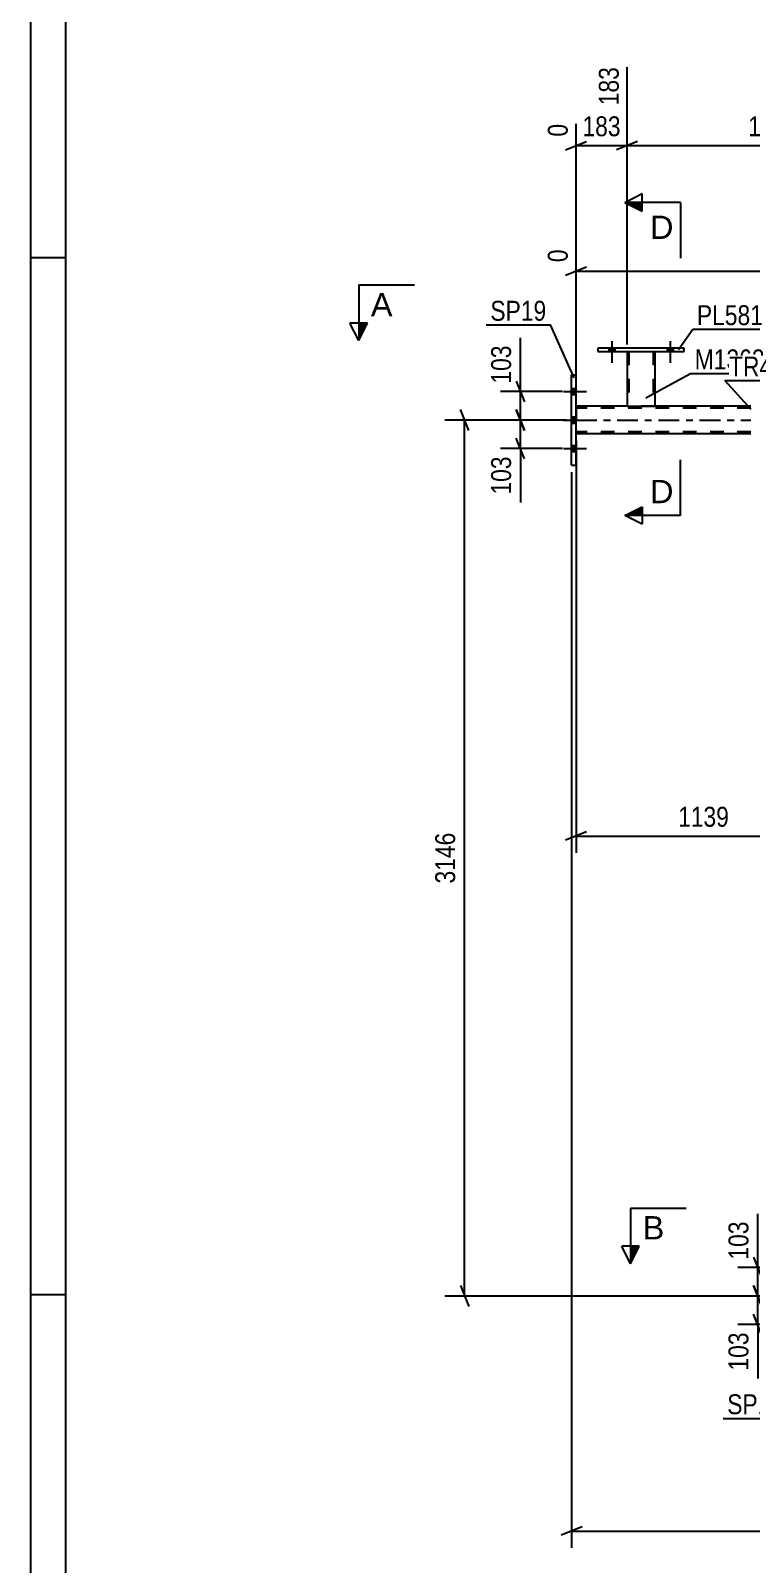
# Model space of a CAD drawing. Header units: millimetres. Extents: x -78 to 763, y -424 to 170.
# Drawn here: x -78.4 to 25.2, y -164.4 to 55.9 of the extents above; entities that cross this region are included whole.
import ezdxf

# ---------------------------------------------------------------- set-up
doc = ezdxf.new("R2010")
doc.units = ezdxf.units.MM
doc.linetypes.add('DXK_LINE_DOT2', pattern=[3.9198, 1.9599, -1.9599])
doc.linetypes.add('DXK_LINE_DOT3', pattern=[5.9187, 2.979, -0.9799, 0.9799, -0.9799])
doc.styles.add('Arial', font='ARIAL.TTF', dxfattribs={"height": 0.2})
doc.styles.add('Arial Narrow', font='ARIALN.TTF', dxfattribs={"height": 0.2})

# ---------------------------------------------------------------- blocks, each defined once
blk = doc.blocks.new('Unknown-814185653-1133')
at = {"color": 5, "linetype": 'Continuous'}
for p, q in [((-78.36, 170.32), (-78.36, -423.68)), ((-73.36, 165.32), (-73.36, -418.68)), ((-73.36, 23.32), (-78.36, 23.32)), ((-73.36, -125.68), (-78.36, -125.68))]:
    blk.add_line(p, q, dxfattribs=at)
blk = doc.blocks.new('Part-814185653-3781 - 3727')
at = {"color": 2, "linetype": 'Continuous'}
for p, q in [((-0.64, -6.5), (-0.64, 6.5)), ((-0.64, 6.5), (0, 6.5)), ((0, -6.5), (0, 6.5)), ((-0.64, -6.5), (0, -6.5))]:
    blk.add_line(p, q, dxfattribs=at)
blk = doc.blocks.new('Bolt-814185653-3729 - 3727')
at = {"linetype": 'Continuous'}
for points in [[(4.69, 9.84), (5.57, 9.84), (5.57, 10.32), (4.69, 10.32)], [(13.09, 9.84), (13.97, 9.84), (13.97, 10.32), (13.09, 10.32)]]:
    blk.add_hatch(color=1, dxfattribs=at).paths.add_polyline_path(points)
at = {"color": 1, "linetype": 'Continuous'}
for p, q in [((5.13, 11.32), (5.13, 8.2)), ((13.53, 11.32), (13.53, 8.2)), ((4.69, 10.32), (4.69, 9.84)), ((5.57, 10.32), (5.57, 9.84)), ((13.09, 10.32), (13.09, 9.84)), ((13.97, 10.32), (13.97, 9.84))]:
    blk.add_line(p, q, dxfattribs=at)
blk = doc.blocks.new('Bolt-814185653-3730 - 3727')
at = {"linetype": 'Continuous'}
for points in [[(4.69, 9.84), (5.57, 9.84), (5.57, 10.32), (4.69, 10.32)], [(13.09, 9.84), (13.97, 9.84), (13.97, 10.32), (13.09, 10.32)]]:
    blk.add_hatch(color=1, dxfattribs=at).paths.add_polyline_path(points)
at = {"color": 1, "linetype": 'Continuous'}
for p, q in [((5.13, 11.32), (5.13, 8.2)), ((13.53, 11.32), (13.53, 8.2)), ((4.69, 10.32), (4.69, 9.84)), ((5.57, 10.32), (5.57, 9.84)), ((13.09, 10.32), (13.09, 9.84)), ((13.97, 10.32), (13.97, 9.84))]:
    blk.add_line(p, q, dxfattribs=at)
blk = doc.blocks.new('Part-814185653-3735 - 3727')
at = {"color": 2, "linetype": 'Continuous'}
for p, q in [((3.13, 10.32), (3.13, 9.84)), ((15.53, 10.32), (3.13, 10.32)), ((3.13, 9.84), (15.53, 9.84)), ((15.53, 9.84), (15.53, 10.32))]:
    blk.add_line(p, q, dxfattribs=at)
blk = doc.blocks.new('Part-814185653-3750 - 3727')
at = {"color": 2, "linetype": 'Continuous'}
for p, q in [((7.33, 9.84), (7.33, 2)), ((11.33, 9.84), (11.33, 2)), ((7.33, 2), (11.33, 2))]:
    blk.add_line(p, q, dxfattribs=at)
at = {"color": 7, "linetype": 'DXK_LINE_DOT2'}
for p, q in [((7.33, 9.84), (11.33, 9.84)), ((7.33, 9.84), (7.33, 9.84)), ((7.33, 9.84), (7.33, 9.84)), ((7.57, 9.84), (7.57, 2)), ((11.09, 9.84), (11.09, 2)), ((11.33, 9.84), (11.33, 9.84)), ((11.33, 9.84), (11.33, 9.84)), ((11.03, 2), (11.07, 2)), ((11.03, 2), (11.07, 2)), ((11.07, 2), (11.09, 2)), ((11.07, 2), (11.09, 2))]:
    blk.add_line(p, q, dxfattribs=at)
blk = doc.blocks.new('Part-814185653-3938 - 3727')
at = {"color": 2, "linetype": 'Continuous'}
for p, q in [((7.33, 2), (0, 2)), ((25.13, 2), (11.33, 2)), ((25.13, -2), (0, -2))]:
    blk.add_line(p, q, dxfattribs=at)
at = {"color": 7, "linetype": 'DXK_LINE_DOT2'}
for p, q in [((0, 2), (0, -2)), ((25.13, 1.68), (0, 1.68)), ((11.33, 2), (7.33, 2)), ((25.13, -1.68), (0, -1.68))]:
    blk.add_line(p, q, dxfattribs=at)
at = {"color": 7, "linetype": 'DXK_LINE_DOT3'}
blk.add_line((0, 0), (25.13, 0), dxfattribs=at)
blk = doc.blocks.new('Bolt-814185653-4031 - 3727')
at = {"linetype": 'Continuous'}
for points in [[(0, 3.66), (0, 4.54), (-0.64, 4.54), (-0.64, 3.66)], [(0, 3.66), (0, 4.54), (-0.64, 4.54), (-0.64, 3.66)], [(0, 3.66), (0, 4.54), (-0.64, 4.54), (-0.64, 3.66)], [(0, -0.44), (0, 0.44), (-0.64, 0.44), (-0.64, -0.44)], [(0, -0.44), (0, 0.44), (-0.64, 0.44), (-0.64, -0.44)], [(0, -4.54), (0, -3.66), (-0.64, -3.66), (-0.64, -4.54)], [(0, -4.54), (0, -3.66), (-0.64, -3.66), (-0.64, -4.54)], [(0, -4.54), (0, -3.66), (-0.64, -3.66), (-0.64, -4.54)]]:
    blk.add_hatch(color=1, dxfattribs=at).paths.add_polyline_path(points)
at = {"color": 1, "linetype": 'Continuous'}
for p, q in [((-0.64, 4.54), (0, 4.54)), ((-0.64, 4.54), (0, 4.54)), ((-0.64, 4.54), (0, 4.54)), ((-1.8, 4.1), (1.52, 4.1)), ((-1.8, 4.1), (1.52, 4.1)), ((-1.8, 4.1), (1.52, 4.1)), ((-0.64, 3.66), (0, 3.66)), ((-0.64, 3.66), (0, 3.66)), ((-0.64, 3.66), (0, 3.66)), ((-1.8, 0), (1.52, 0)), ((-1.8, 0), (1.52, 0)), ((-0.64, 0.44), (0, 0.44)), ((-0.64, 0.44), (0, 0.44)), ((-0.64, -0.44), (0, -0.44)), ((-0.64, -0.44), (0, -0.44)), ((-1.8, -4.1), (1.52, -4.1)), ((-1.8, -4.1), (1.52, -4.1)), ((-1.8, -4.1), (1.52, -4.1)), ((-0.64, -3.66), (0, -3.66)), ((-0.64, -3.66), (0, -3.66)), ((-0.64, -3.66), (0, -3.66)), ((-0.64, -4.54), (0, -4.54)), ((-0.64, -4.54), (0, -4.54)), ((-0.64, -4.54), (0, -4.54))]:
    blk.add_line(p, q, dxfattribs=at)
blk = doc.blocks.new('StraightDimension-814185653-10141 - 3727')
at = {"color": 7, "linetype": 'Continuous'}
for p, q in [((25.51, -124.36), (26.71, -127.36)), ((34.16, -125.86), (23.26, -125.86)), ((26.11, -129.96), (26.11, -125.86)), ((33.59, -129.96), (23.26, -129.96)), ((26.71, -131.46), (25.51, -128.46))]:
    blk.add_line(p, q, dxfattribs=at)
at = {"color": 0}
blk.add_wipeout([(25.36, -130.48), (21.16, -130.48), (21.16, -137.17), (25.36, -137.17)], dxfattribs=at)
at = {"color": 7, "linetype": 'Continuous'}
blk.add_line((26.11, -129.96), (26.11, -137.69), dxfattribs=at)
blk.add_line((26.11, -129.96), (26.11, -137.69), dxfattribs=at)
at = {"color": 3, "style": 'Arial Narrow'}
blk.add_text('103', height=2.863, rotation=90.0002, dxfattribs=at).set_placement((24.76, -136.57))
blk = doc.blocks.new('StraightDimension-814185653-4795 - 3727')
at = {"color": 7, "linetype": 'Continuous'}
for p, q in [((-0.64, -7.5), (-0.64, -162.02)), ((0.86, -159.02), (-2.14, -160.22)), ((-0.64, -159.62), (662.15, -159.62))]:
    blk.add_line(p, q, dxfattribs=at)
blk = doc.blocks.new('StraightDimension-814185653-10140 - 3727')
at = {"color": 7, "linetype": 'Continuous'}
for p, q in [((25.51, -120.26), (26.71, -123.26)), ((33.59, -121.76), (23.26, -121.76)), ((26.11, -125.86), (26.11, -121.76)), ((26.71, -127.36), (25.51, -124.36)), ((34.16, -125.86), (23.26, -125.86))]:
    blk.add_line(p, q, dxfattribs=at)
at = {"color": 0}
blk.add_wipeout([(25.36, -114.55), (21.16, -114.55), (21.16, -121.23), (25.36, -121.23)], dxfattribs=at)
at = {"color": 7, "linetype": 'Continuous'}
blk.add_line((26.11, -121.76), (26.11, -114.03), dxfattribs=at)
blk.add_line((26.11, -121.76), (26.11, -114.03), dxfattribs=at)
at = {"color": 3, "style": 'Arial Narrow'}
blk.add_text('103', height=2.863, rotation=90.0002, dxfattribs=at).set_placement((24.76, -120.63))
blk = doc.blocks.new('StraightDimension-814185653-5145 - 3727')
at = {"color": 7, "linetype": 'Continuous'}
for p, q in [((-1.32, 0), (-10.84, 0)), ((-8.59, 1.5), (-7.39, -1.5)), ((-7.99, -4.1), (-7.99, 0)), ((-1.93, -4.1), (-10.84, -4.1)), ((-7.39, -5.6), (-8.59, -2.6))]:
    blk.add_line(p, q, dxfattribs=at)
at = {"color": 0}
blk.add_wipeout([(-8.74, -4.63), (-12.94, -4.63), (-12.94, -11.31), (-8.74, -11.31)], dxfattribs=at)
at = {"color": 7, "linetype": 'Continuous'}
blk.add_line((-7.99, -4.1), (-7.99, -11.83), dxfattribs=at)
blk.add_line((-7.99, -4.1), (-7.99, -11.83), dxfattribs=at)
at = {"color": 3, "style": 'Arial Narrow'}
blk.add_text('103', height=2.863, rotation=90.0002, dxfattribs=at).set_placement((-9.34, -10.71))
blk = doc.blocks.new('StraightDimension-814185653-5135 - 3727')
at = {"color": 7, "linetype": 'Continuous'}
for p, q in [((-8.59, 5.6), (-7.39, 2.6)), ((-1.93, 4.1), (-10.84, 4.1)), ((-7.99, 0), (-7.99, 4.1)), ((-1.32, 0), (-10.84, 0)), ((-7.39, -1.5), (-8.59, 1.5))]:
    blk.add_line(p, q, dxfattribs=at)
at = {"color": 0}
blk.add_wipeout([(-8.74, 11.31), (-12.94, 11.31), (-12.94, 4.62), (-8.74, 4.62)], dxfattribs=at)
at = {"color": 7, "linetype": 'Continuous'}
blk.add_line((-7.99, 4.1), (-7.99, 11.83), dxfattribs=at)
blk.add_line((-7.99, 4.1), (-7.99, 11.83), dxfattribs=at)
at = {"color": 3, "style": 'Arial Narrow'}
blk.add_text('103', height=2.863, rotation=90.0002, dxfattribs=at).set_placement((-9.34, 5.23))
blk = doc.blocks.new('StraightDimension-814185653-4534 - 3727')
at = {"color": 7, "linetype": 'Continuous'}
for p, q in [((-15.42, -1.5), (-16.62, 1.5)), ((-1.64, 0), (-18.87, 0)), ((-16.02, -125.86), (-16.02, 0)), ((-16.62, -124.36), (-15.42, -127.36)), ((34.99, -125.86), (-18.87, -125.86))]:
    blk.add_line(p, q, dxfattribs=at)
at = {"color": 0}
blk.add_wipeout([(-16.77, -58.67), (-20.97, -58.67), (-20.97, -67.19), (-16.77, -67.19)], dxfattribs=at)
at = {"color": 3, "style": 'Arial Narrow'}
blk.add_text('3146', height=2.863, rotation=90.0002, dxfattribs=at).set_placement((-17.37, -66.59))
blk = doc.blocks.new('StraightDimension-814185653-4817 - 3727')
at = {"color": 7, "linetype": 'Continuous'}
for p, q in [((70.64, -1), (70.64, 30)), ((0, 7.5), (0, 24.51)), ((1.5, 21.98), (-1.5, 20.78)), ((0, 21.38), (70.64, 21.38)), ((69.14, 20.78), (72.14, 21.98))]:
    blk.add_line(p, q, dxfattribs=at)
at = {"color": 0, "linetype": 'Continuous'}
for points in [[(70.04, 30.59), (65.84, 30.59), (65.84, 22.08), (70.04, 22.08)], [(-0.6, 25.11), (-4.8, 25.11), (-4.8, 22.08), (-0.6, 22.08)]]:
    blk.add_wipeout(points, dxfattribs=at)
at = {"color": 0}
blk.add_wipeout([(39.58, 22.13), (39.58, 26.33), (31.06, 26.33), (31.06, 22.13)], dxfattribs=at)
at = {"color": 3, "linetype": 'Continuous', "style": 'Arial Narrow'}
for s, height, p in [('1990', 2.863, (69.44, 22.68)), ('0', 2.86, (-1.2, 22.68))]:
    blk.add_text(s, height=height, rotation=90.0002, dxfattribs=at).set_placement(p)
at = {"color": 3, "style": 'Arial Narrow'}
blk.add_text('1990', height=2.863, dxfattribs=at).set_placement((31.66, 22.73))
blk = doc.blocks.new('StraightDimension-814185653-9964 - 3727')
at = {"color": 7, "linetype": 'Continuous'}
for p, q in [((7.33, 10.84), (7.33, 50.71)), ((0, 3), (0, 42.55)), ((-1.5, 38.82), (1.5, 40.02)), ((8.83, 40.02), (5.83, 38.82)), ((0, 39.42), (7.33, 39.42))]:
    blk.add_line(p, q, dxfattribs=at)
at = {"color": 0}
blk.add_wipeout([(7.01, 40.17), (7.01, 44.37), (0.32, 44.37), (0.32, 40.17)], dxfattribs=at)
at = {"color": 0, "linetype": 'Continuous'}
for points in [[(6.73, 51.31), (2.53, 51.31), (2.53, 44.62), (6.73, 44.62)], [(-0.6, 43.15), (-4.8, 43.15), (-4.8, 40.12), (-0.6, 40.12)]]:
    blk.add_wipeout(points, dxfattribs=at)
at = {"color": 3, "linetype": 'Continuous', "style": 'Arial Narrow'}
for s, height, p in [('183', 2.863, (6.13, 45.22)), ('0', 2.86, (-1.2, 40.72))]:
    blk.add_text(s, height=height, rotation=90.0002, dxfattribs=at).set_placement(p)
at = {"color": 3, "style": 'Arial Narrow'}
blk.add_text('183', height=2.863, dxfattribs=at).set_placement((0.92, 40.77))
blk = doc.blocks.new('StraightDimension-814185653-9963 - 3727')
at = {"color": 7, "linetype": 'Continuous'}
for p, q in [((7.33, 10.84), (7.33, 50.71)), ((49.47, 10.84), (49.47, 48.03)), ((8.83, 40.02), (5.83, 38.82)), ((47.97, 38.82), (50.97, 40.02)), ((7.33, 39.42), (49.47, 39.42))]:
    blk.add_line(p, q, dxfattribs=at)
at = {"color": 0, "linetype": 'Continuous'}
blk.add_wipeout([(48.87, 48.63), (44.67, 48.63), (44.67, 40.12), (48.87, 40.12)], dxfattribs=at)
at = {"color": 0}
blk.add_wipeout([(32.65, 40.17), (32.65, 44.37), (24.14, 44.37), (24.14, 40.17)], dxfattribs=at)
at = {"color": 3, "linetype": 'Continuous', "style": 'Arial Narrow'}
blk.add_text('1460', height=2.863, rotation=90.0002, dxfattribs=at).set_placement((48.27, 40.72))
at = {"color": 3, "style": 'Arial Narrow'}
blk.add_text('1277', height=2.863, dxfattribs=at).set_placement((24.74, 40.77))
blk = doc.blocks.new('StraightDimension-814185653-10162 - 3727')
at = {"color": 7, "linetype": 'Continuous'}
for p, q in [((0, -3), (0, -62.18)), ((36.63, -122.22), (36.63, -56.93)), ((1.5, -59.18), (-1.5, -60.38)), ((35.13, -60.38), (38.13, -59.18)), ((0, -59.78), (36.63, -59.78))]:
    blk.add_line(p, q, dxfattribs=at)
at = {"color": 0}
blk.add_wipeout([(22.57, -59.03), (22.57, -54.83), (14.06, -54.83), (14.06, -59.03)], dxfattribs=at)
at = {"color": 3, "style": 'Arial Narrow'}
blk.add_text('1139', height=2.863, dxfattribs=at).set_placement((14.66, -58.43))
blk = doc.blocks.new('Mark-814185653-3746 - 3727')
at = {"color": 0}
blk.add_wipeout([(27.1, 7.28), (27.1, 10.28), (17.05, 10.28), (17.05, 7.28)], dxfattribs=at)
blk.add_wipeout([(27.1, 7.28), (27.1, 10.28), (17.05, 10.28), (17.05, 7.28)], dxfattribs=at)
at = {"color": 30, "linetype": 'Continuous'}
for p, q in [((10.04, 3.17), (16.45, 6.68)), ((16.45, 6.68), (27.7, 6.68))]:
    blk.add_line(p, q, dxfattribs=at)
at = {"color": 3, "style": 'Arial Narrow'}
blk.add_text('M1362', height=2.863, dxfattribs=at).set_placement((17.05, 7.28))
blk = doc.blocks.new('Mark-814185653-3731 - 3727')
at = {"color": 0}
blk.add_wipeout([(26.87, 13.63), (26.87, 16.63), (17.36, 16.63), (17.36, 13.63)], dxfattribs=at)
blk.add_wipeout([(26.87, 13.63), (26.87, 16.63), (17.36, 16.63), (17.36, 13.63)], dxfattribs=at)
at = {"color": 30, "linetype": 'Continuous'}
for p, q in [((14.72, 10.14), (16.76, 13.03)), ((16.76, 13.03), (27.47, 13.03))]:
    blk.add_line(p, q, dxfattribs=at)
at = {"color": 3, "style": 'Arial Narrow'}
blk.add_text('PL581', height=2.863, dxfattribs=at).set_placement((17.36, 13.63))
blk = doc.blocks.new('SectionMark-814185653-5387 - 3727')
at = {"color": 6, "linetype": 'Continuous'}
for p, q in [((-31.23, 19.4), (-31.23, 11.4)), ((-31.23, 11.4), (-32.48, 13.9))]:
    blk.add_line(p, q, dxfattribs=at)
at = {"color": 0, "linetype": 'Continuous'}
blk.add_wipeout([(-26.37, 14.9), (-26.37, 18.4), (-29.48, 18.4), (-29.48, 14.9)], dxfattribs=at)
at = {"linetype": 'Continuous'}
blk.add_hatch(color=6, dxfattribs=at).paths.add_polyline_path([(-31.23, 13.9), (-29.98, 13.9), (-31.23, 11.4)])
at = {"color": 6, "linetype": 'Continuous'}
for p, q in [((-31.23, 19.4), (-23.23, 19.4)), ((-29.98, 13.9), (-32.48, 13.9)), ((-31.23, 11.4), (-29.98, 13.9))]:
    blk.add_line(p, q, dxfattribs=at)
at = {"color": 3, "linetype": 'Continuous', "style": 'Arial'}
blk.add_text('A', height=3.34, dxfattribs=at).set_placement((-29.48, 14.9))
blk = doc.blocks.new('Mark-814185653-3777 - 3727')
at = {"color": 0}
blk.add_wipeout([(-4.27, 14.26), (-4.27, 17.26), (-12.31, 17.26), (-12.31, 14.26)], dxfattribs=at)
blk.add_wipeout([(-4.27, 14.26), (-4.27, 17.26), (-12.31, 17.26), (-12.31, 14.26)], dxfattribs=at)
at = {"color": 30, "linetype": 'Continuous'}
for p in [(-12.91, 13.66), (-0.28, 6.06)]:
    blk.add_line(p, (-3.67, 13.66), dxfattribs=at)
at = {"color": 3, "style": 'Arial Narrow'}
blk.add_text('SP19', height=2.863, dxfattribs=at).set_placement((-12.31, 14.26))
blk = doc.blocks.new('Mark-814185653-3908 - 3727')
at = {"color": 0}
blk.add_wipeout([(29.76, -142.84), (29.76, -139.84), (21.72, -139.84), (21.72, -142.84)], dxfattribs=at)
blk.add_wipeout([(29.76, -142.84), (29.76, -139.84), (21.72, -139.84), (21.72, -142.84)], dxfattribs=at)
at = {"color": 30, "linetype": 'Continuous'}
for p in [(36.41, -131.78), (21.12, -143.44)]:
    blk.add_line(p, (30.36, -143.44), dxfattribs=at)
at = {"color": 3, "style": 'Arial Narrow'}
blk.add_text('SP19', height=2.863, dxfattribs=at).set_placement((21.72, -142.84))
blk = doc.blocks.new('Mark-814185653-3934 - 3727')
at = {"color": 0}
blk.add_wipeout([(31.84, 6.26), (31.84, 9.26), (21.98, 9.26), (21.98, 6.26)], dxfattribs=at)
blk.add_wipeout([(31.84, 6.26), (31.84, 9.26), (21.98, 9.26), (21.98, 6.26)], dxfattribs=at)
at = {"color": 30, "linetype": 'Continuous'}
for p, q in [((25.16, 1.52), (21.38, 5.66)), ((21.38, 5.66), (32.44, 5.66))]:
    blk.add_line(p, q, dxfattribs=at)
at = {"color": 3, "style": 'Arial Narrow'}
blk.add_text('TR428', height=2.863, dxfattribs=at).set_placement((21.98, 6.26))
blk = doc.blocks.new('SectionMark-814185653-5381 - 3727')
at = {"color": 6, "linetype": 'Continuous'}
for p, q in [((7.82, -113.22), (7.82, -121.22)), ((7.82, -121.22), (6.57, -118.72))]:
    blk.add_line(p, q, dxfattribs=at)
at = {"color": 0, "linetype": 'Continuous'}
blk.add_wipeout([(12.68, -117.72), (12.68, -114.22), (9.57, -114.22), (9.57, -117.72)], dxfattribs=at)
at = {"linetype": 'Continuous'}
blk.add_hatch(color=6, dxfattribs=at).paths.add_polyline_path([(7.82, -118.72), (9.07, -118.72), (7.82, -121.22)])
at = {"color": 6, "linetype": 'Continuous'}
for p, q in [((7.82, -113.22), (15.82, -113.22)), ((9.07, -118.72), (6.57, -118.72)), ((7.82, -121.22), (9.07, -118.72))]:
    blk.add_line(p, q, dxfattribs=at)
at = {"color": 3, "linetype": 'Continuous', "style": 'Arial'}
blk.add_text('B', height=3.34, dxfattribs=at).set_placement((9.57, -117.72))
blk = doc.blocks.new('SectionMark-814185653-5379 - 3727')
at = {"linetype": 'Continuous'}
for points in [[(9.5, 31.27), (9.5, 30.02), (7, 31.27)], [(9.5, -12.45), (9.5, -13.7), (7, -13.7)]]:
    blk.add_hatch(color=6, dxfattribs=at).paths.add_polyline_path(points)
at = {"color": 6, "linetype": 'Continuous'}
for p, q in [((7, 31.27), (9.5, 32.52)), ((15, 31.27), (7, 31.27)), ((7, 31.27), (9.5, 30.02)), ((9.5, 30.02), (9.5, 32.52)), ((7, -13.7), (9.5, -12.45)), ((9.5, -12.45), (9.5, -14.95)), ((15, -13.7), (7, -13.7)), ((9.5, -14.95), (7, -13.7))]:
    blk.add_line(p, q, dxfattribs=at)
at = {"color": 0, "linetype": 'Continuous'}
for points in [[(14, 26.02), (14, 29.52), (10.63, 29.52), (10.63, 26.02)], [(14, -11.95), (14, -8.45), (10.63, -8.45), (10.63, -11.95)]]:
    blk.add_wipeout(points, dxfattribs=at)
at = {"color": 6, "linetype": 'Continuous'}
for p, q in [((15, 31.27), (15, 23.27)), ((15, -13.7), (15, -5.7))]:
    blk.add_line(p, q, dxfattribs=at)
at = {"color": 3, "linetype": 'Continuous', "style": 'Arial'}
for p in [(10.63, 26.02), (10.63, -11.95)]:
    blk.add_text('D', height=3.34, dxfattribs=at).set_placement(p)

msp = doc.modelspace()

# ---------------------------------------------------------------- block references
for name in ['Unknown-814185653-1133', 'Bolt-814185653-3729 - 3727', 'Bolt-814185653-3730 - 3727', 'Part-814185653-3735 - 3727', 'Part-814185653-3750 - 3727', 'Bolt-814185653-4031 - 3727', 'Part-814185653-3781 - 3727', 'Part-814185653-3938 - 3727']:
    msp.add_blockref(name, (0, 0))

# ---------------------------------------------------------------- next in the draw order: block references
msp.add_blockref('StraightDimension-814185653-10141 - 3727', (0, 0))

# ---------------------------------------------------------------- next in the draw order: block references
msp.add_blockref('StraightDimension-814185653-4795 - 3727', (0, 0))

# ---------------------------------------------------------------- next in the draw order: block references
for name in ['StraightDimension-814185653-5145 - 3727', 'StraightDimension-814185653-10140 - 3727', 'Mark-814185653-3908 - 3727']:
    msp.add_blockref(name, (0, 0))

# ---------------------------------------------------------------- next in the draw order: block references
msp.add_blockref('StraightDimension-814185653-5135 - 3727', (0, 0))

# ---------------------------------------------------------------- next in the draw order: block references
msp.add_blockref('StraightDimension-814185653-4534 - 3727', (0, 0))

# ---------------------------------------------------------------- next in the draw order: block references
for name in ['StraightDimension-814185653-4817 - 3727', 'StraightDimension-814185653-10162 - 3727']:
    msp.add_blockref(name, (0, 0))

# ---------------------------------------------------------------- next in the draw order: block references
for name in ['StraightDimension-814185653-9964 - 3727', 'SectionMark-814185653-5381 - 3727']:
    msp.add_blockref(name, (0, 0))

# ---------------------------------------------------------------- next in the draw order: block references
msp.add_blockref('StraightDimension-814185653-9963 - 3727', (0, 0))

# ---------------------------------------------------------------- next in the draw order: block references
msp.add_blockref('Mark-814185653-3746 - 3727', (0, 0))

# ---------------------------------------------------------------- next in the draw order: block references
msp.add_blockref('Mark-814185653-3731 - 3727', (0, 0))

# ---------------------------------------------------------------- next in the draw order: block references
for name in ['SectionMark-814185653-5387 - 3727', 'Mark-814185653-3934 - 3727']:
    msp.add_blockref(name, (0, 0))

# ---------------------------------------------------------------- next in the draw order: block references
for name in ['SectionMark-814185653-5379 - 3727', 'Mark-814185653-3777 - 3727']:
    msp.add_blockref(name, (0, 0))

doc.saveas('drawing.dxf')
